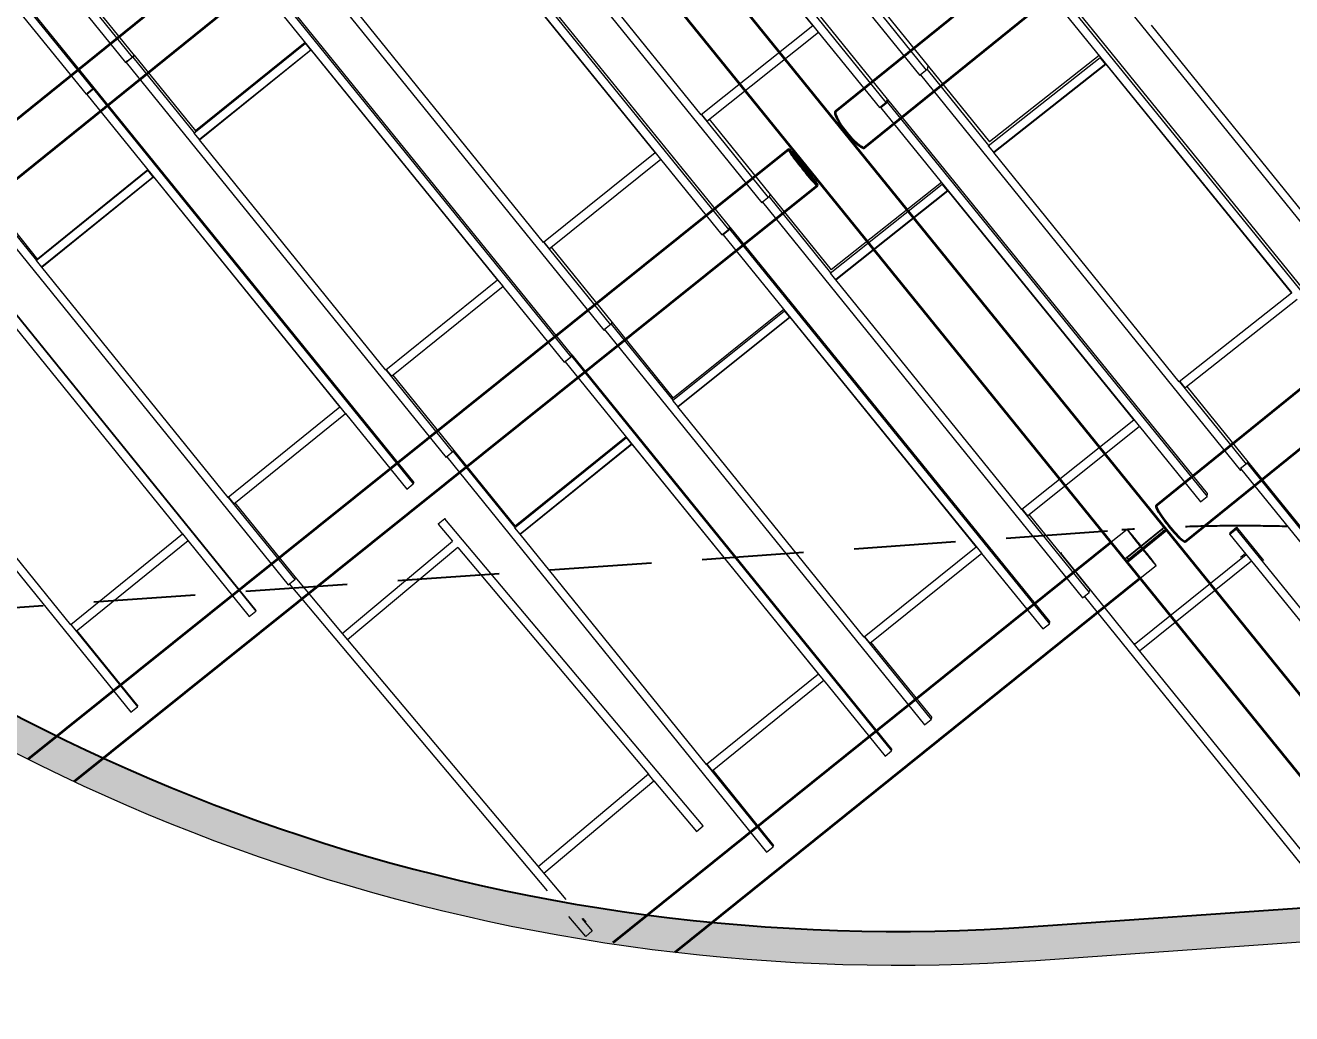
# Model space of a CAD drawing. Header units: millimetres. Extents: x 834681283 to 835686922, y 817551134 to 819407044.
# Drawn here: x 835237800 to 835245276, y 818097788 to 818103624 of the extents above; entities that cross this region are included whole.
import ezdxf
from ezdxf.xclip import XClip

# ---------------------------------------------------------------- set-up
doc = ezdxf.new("R2010")
doc.units = ezdxf.units.MM
doc.header["$LTSCALE"] = 1200
doc.header["$MEASUREMENT"] = 0
doc.header["$XCLIPFRAME"] = 0
for name, pattern in [('P01-MAAN-P-EVA$0$HIDDENX2', [0.75, 0.5, -0.25]), ('P01-MAGP-EVA-GREENERY$0$HIDDEN', [0.375, 0.25, -0.125]), ('P01-MAGP-P-RF$0$P01-MBDR-P-B1$0$FDA(cad v 2007)$0$HIDDENX2', [0.75, 0.5, -0.25]), ('P01-MAGP-P-RF$0$P01_MS_01_N1-FloorPlan-PART2OFUPPERROOFSETTINGOUT$0$BH DASHED2', [3, 2, -1]), ('P01-MAGP-P-RF$0$PHANTOM', [2.5, 1.25, -0.25, 0.25, -0.25, 0.25, -0.25])]:
    doc.linetypes.add(name, pattern=pattern)
doc.layers.get('Defpoints').update_dxf_attribs({"color": 15})
for name, color, linetype, lineweight in [('AR-PLANT_AR_BS_MI_', 9, 'Continuous', 25), ('P01-MAAN-P-EVA$0$AR-DIM_AR_', 4, 'Continuous', 25), ('P01-MAGP-EVA-GREENERY$0$DR-FLD', 8, 'Continuous', 25), ('P01-MAGP-P-RF$0$AR-HATCH_AR_', 253, 'Continuous', 13), ('P01-MAGP-P-RF$0$AR-PLANT_AR_BS_MI_', 4, 'Continuous', 25), ('P01-MAGP-P-RF$0$AR-ROOF_AR_BS_MI_', 3, 'Continuous', 18), ('P01-MAGP-P-RF$0$MMH053__', 253, 'P01-MAGP-P-RF$0$PHANTOM', 40), ('P01-MAGP-P-RF$0$P01_MS_01_N1-FloorPlan-PART2OFUPPERROOFSETTINGOUT$0$S-BEAM', 253, 'Continuous', 35), ('P01-MAGP-P-RF$0$P01_MS_01_N1-FloorPlan-PART2OFUPPERROOFSETTINGOUT$0$S-BEAM-HIDN', 253, 'P01-MAGP-P-RF$0$P01_MS_01_N1-FloorPlan-PART2OFUPPERROOFSETTINGOUT$0$BH DASHED2', 18), ('P01-MAGP-P-RF$0$ROOF MESH HALF TONE$0$A-GLAZ', 253, 'Continuous', 9)]:
    doc.layers.add(name, color=color, linetype=linetype, lineweight=lineweight)
for name, color, linetype in [('P01-MAAN-P-EVA$0$ADA08640', 2, 'Continuous'), ('P01-MAAN-P-EVA$0$HATCH', 9, 'Continuous'), ('P01-MAGP-EVA-GREENERY$0$SURFACE CHANNEL', 8, 'Continuous')]:
    doc.layers.add(name, color=color, linetype=linetype)
doc.styles.add('P01-MAAN-P-EVA$0$ARIAL', font='arial.ttf', dxfattribs={"width": 0.8})
doc.dimstyles.new('P01-MAAN-P-EVA$0$DIM-500', dxfattribs={"dimscale": 400, "dimtxt": 2, "dimasz": 1, "dimexe": 1, "dimexo": 1, "dimgap": 1, "dimtad": 1, "dimdec": 0, "dimrnd": 0.1, "dimdsep": 46, "dimtxsty": 'P01-MAAN-P-EVA$0$ARIAL', "dimblk1": 'P01-MAAN-P-EVA$0$_OBLIQUE', "dimblk2": 'P01-MAAN-P-EVA$0$_OBLIQUE', "dimsah": 1, "dimcen": 5, "dimdle": 1, "dimclrd": 8, "dimclre": 8, "dimclrt": 4, "dimadec": 3, "dimazin": 2, "dimtfac": 1, "dimtdec": 0, "dimtix": 1, "dimtmove": 2, "dimatfit": 0, "dimldrblk": 'P01-MAAN-P-EVA$0$_OBLIQUE', "dimfxl": 1, "dimtolj": 1, "dimarcsym": 0})
pattern_1 = [(3.998948738, (0, 0), (27.2443254035, 65.5595853656), [0, -63.5])]

# ---------------------------------------------------------------- blocks, each defined once
blk = doc.blocks.new('P01-MAGP-P-RF$0$P01_MS_01_N1-FloorPlan-PART2OFUPPERROOFSETTINGOUT$0$Circular Hollow Sections - CHS273x10_PSB97-8441625-PART 2 OF  UPPER ROOF SETTING OUT')
at = {"layer": 'P01-MAGP-P-RF$0$P01_MS_01_N1-FloorPlan-PART2OFUPPERROOFSETTINGOUT$0$S-BEAM'}
for p, q in [((23399.6, 16029), (16334.9, 11082.2)), ((16491.5, 10858.6), (23556.2, 15805.3))]:
    blk.add_line(p, q, dxfattribs=at)
blk.add_ellipse((16413.2, 10970.4), major_axis=(-78.3, 111.8), ratio=0.197687, start_param=0, end_param=3.141593, dxfattribs=at)
blk = doc.blocks.new('P01-MAGP-P-RF$0$P01_MS_01_N1-FloorPlan-PART2OFUPPERROOFSETTINGOUT$0$Circular Hollow Sections - CHS273x10_PSB97-8455372-PART 2 OF  UPPER ROOF SETTING OUT')
at = {"layer": 'P01-MAGP-P-RF$0$P01_MS_01_N1-FloorPlan-PART2OFUPPERROOFSETTINGOUT$0$S-BEAM'}
for p, q in [((14313.4, 13329.5), (10786.4, 10870.4)), ((10942.6, 10646.4), (14469.5, 13105.6))]:
    blk.add_line(p, q, dxfattribs=at)
for centre, major_axis, start_param, end_param in [((14391.5, 13217.5), (-78.1, 112), 0, 3.141593), ((14391.5, 13217.5), (-78.1, 112), 3.141593, 6.283185), ((14391.5, 13217.5), (-72.4, 103.8), 0, 3.141593), ((14391.5, 13217.5), (-72.4, 103.8), 3.141593, 6.283185), ((10864.5, 10758.4), (-78.1, 112), 0, 3.141593)]:
    blk.add_ellipse(centre, major_axis=major_axis, ratio=0.089637, start_param=start_param, end_param=end_param, dxfattribs=at)
blk = doc.blocks.new('P01-MAGP-P-RF$0$P01_MS_01_N1-FloorPlan-PART2OFUPPERROOFSETTINGOUT$0$Circular Hollow Sections - CHS273x10_PSB97-8456478-PART 2 OF  UPPER ROOF SETTING OUT')
at = {"layer": 'P01-MAGP-P-RF$0$P01_MS_01_N1-FloorPlan-PART2OFUPPERROOFSETTINGOUT$0$S-BEAM'}
for p, q in [((21572.4, 11087.2), (18062.3, 8629.4)), ((18218.9, 8405.8), (21729, 10863.6))]:
    blk.add_line(p, q, dxfattribs=at)
for centre, major_axis, start_param, end_param in [((21650.7, 10975.4), (-78.3, 111.8), 0, 3.141593), ((21650.7, 10975.4), (-72.6, 103.6), 0, 3.141593), ((21650.7, 10975.4), (-78.3, 111.8), 5.232125, 6.283185), ((21650.7, 10975.4), (-72.6, 103.6), 5.20414, 6.283185), ((21650.7, 10975.4), (-72.6, 103.6), 3.141593, 4.220638), ((21650.7, 10975.4), (-78.3, 111.8), 3.141593, 4.192653), ((18140.6, 8517.6), (-78.3, 111.8), 0, 3.141593)]:
    blk.add_ellipse(centre, major_axis=major_axis, ratio=0.132164, start_param=start_param, end_param=end_param, dxfattribs=at)
at = {"layer": 'P01-MAGP-P-RF$0$P01_MS_01_N1-FloorPlan-PART2OFUPPERROOFSETTINGOUT$0$S-BEAM-HIDN'}
for major_axis, start_param, end_param in [((-78.3, 111.8), 4.196288, 5.22849), ((-72.6, 103.6), 4.224694, 5.200084)]:
    blk.add_ellipse((21650.7, 10975.4), major_axis=major_axis, ratio=0.132164, start_param=start_param, end_param=end_param, dxfattribs=at)
blk = doc.blocks.new('P01-MAGP-P-RF$0$ROOF MESH HALF TONE')
at = {"layer": 'P01-MAGP-P-RF$0$ROOF MESH HALF TONE$0$A-GLAZ', "lineweight": 5}
for p, q in [((10454, 14122.6), (12174.4, 11664.8)), ((11979.1, 11528), (10258.3, 13985.4)), ((10208.1, 13950.5), (11928.9, 11493.1)), ((10248.9, 13979.1), (11969.7, 11521.7)), ((15125.8, 13722.1), (16846, 11260.6)), ((14873.6, 13542.2), (16236.6, 11598.9)), ((14914.4, 13570.3), (16635.7, 11116)), ((16646.6, 11134.7), (14925.4, 13589)), ((14143.3, 13036), (15863.5, 10575.3)), ((15233.6, 13026), (16236.3, 11596.3)), ((13893.7, 12859), (15256.1, 10915.6)), ((13934.5, 12887.2), (15655.7, 10432.1)), ((15664.9, 10447.1), (13943.6, 12902.2)), ((15542.1, 11118.4), (14541, 12550.5)), ((13160.9, 12350), (14881.2, 9890.1)), ((14252.7, 12344.5), (15256, 10913.4)), ((11856.8, 12205.2), (12215.1, 11693.3)), ((12953.8, 12203.5), (14675, 9747.6)), ((14682.7, 9759.2), (12961.5, 12215)), ((11898.5, 12173.4), (12228.2, 11702.4)), ((12912.9, 12175), (14275.1, 10231.5)), ((17832.9, 11950.4), (19554.5, 9486.2)), ((14561.3, 10431.8), (13559.1, 11864.8)), ((19350.6, 9367.2), (17630.6, 11819)), ((16524.7, 11806.5), (16886.1, 11289.3)), ((16572.1, 11779.9), (16900.6, 11309.9)), ((17583.7, 11769), (18944.9, 9828.6)), ((17624.7, 11797), (19344.7, 9345.1)), ((12174.4, 11664.8), (12215.1, 11693.3)), ((12219.4, 11692.4), (12178.5, 11663.9)), ((12178.5, 11663.9), (12185.7, 11672.8)), ((12178.5, 11663.9), (13898.8, 9204.8)), ((12185.2, 11672.2), (12178.8, 11667.9)), ((12215.1, 11693.3), (12226.6, 11701.3)), ((12227.9, 11702.8), (12219.4, 11692.4)), ((12219.4, 11692.4), (12549.2, 11221)), ((12227.9, 11702.8), (12557.3, 11231.9)), ((12548, 11220.1), (13242.2, 11702.9)), ((13240.8, 11707.3), (12557.2, 11231.9)), ((13272, 11662.7), (12577.8, 11180)), ((13270.9, 11662), (13242.2, 11702.9)), ((13272, 11662.7), (13271.3, 11661.8)), ((12577.1, 11179.1), (13271.3, 11661.8)), ((13271.3, 11661.8), (14275, 10229.7)), ((16236.3, 11596.3), (15542.1, 11118.4)), ((16237.2, 11597.9), (16236.3, 11596.3)), ((16237.2, 11597.9), (16236.6, 11598.8)), ((16267.1, 11557.9), (16238.5, 11598.8)), ((11928.9, 11493.1), (11969.7, 11521.7)), ((11973.7, 11519.9), (11932.8, 11491.3)), ((11979.1, 11528), (11938.3, 11499.4)), ((11938.5, 11499.2), (11979.4, 11527.7)), ((11969.7, 11521.7), (11979.1, 11528)), ((11979.4, 11527.7), (11973.7, 11519.9)), ((11973.7, 11519.9), (13694.8, 9063.3)), ((13700.5, 9071.2), (11979.4, 11527.7)), ((15573, 11079.9), (16267.1, 11557.9)), ((16265.9, 11557), (16594.9, 11087.9)), ((11938.3, 11499.4), (11930.7, 11494.3)), ((11932.8, 11491.3), (11938.5, 11499.2)), ((11932.8, 11491.3), (13294.7, 9547.4)), ((19228.1, 10036.4), (18232.1, 11462)), ((16891.2, 11292.7), (16850.2, 11264.8)), ((16898.2, 11313.2), (16891.2, 11292.7)), ((16891.2, 11292.7), (17221.9, 10819.6)), ((16900.6, 11309.8), (17228.3, 10840.9)), ((17220.1, 10818.4), (17916.3, 11291.6)), ((17909.9, 11304.1), (17228.3, 10840.8)), ((17944.8, 11250.8), (17916.3, 11291.6)), ((12548, 11220.1), (12576.7, 11179.2)), ((16846, 11260.6), (16850.8, 11263.9)), ((16850.2, 11264.8), (18571.7, 8801.6)), ((17249.8, 10777), (17945.9, 11250.1)), ((17946.4, 11251.9), (17250.4, 10778.8)), ((17946.4, 11251.9), (17945.9, 11250.1)), ((17945.9, 11250.1), (18945.3, 9825.5)), ((12576.7, 11179.2), (12577.8, 11180)), ((12577.1, 11179.1), (12577.8, 11180)), ((13579.9, 9745.6), (12577.1, 11179.1)), ((15543.8, 11119), (15903.8, 10604.1)), ((15544.7, 11120.2), (15573, 11079.9)), ((15588, 11090.3), (15916.1, 10620.9)), ((16594.9, 11087.9), (16635.7, 11116)), ((16644.3, 11114.8), (16603.3, 11086.5)), ((16603.3, 11086.5), (16605.4, 11095.2)), ((16603.3, 11086.5), (17964.3, 9145.7)), ((16635.7, 11116), (16646.6, 11134.7)), ((16643, 11128.5), (16648.6, 11132.4)), ((16648.6, 11132.4), (16644.3, 11114.8)), ((16644.3, 11114.8), (18364.4, 8661.7)), ((18368.8, 8679.3), (16648.6, 11132.4)), ((11237.8, 11006.7), (11567.7, 10535.2)), ((11244.1, 11013.6), (11575.2, 10540.5)), ((11566.7, 10534.6), (12261.8, 11019.8)), ((12261.2, 11022.6), (11573.7, 10542.6)), ((12290.4, 10978.9), (12261.8, 11019.8)), ((11196.8, 10978.1), (12917.3, 8519.8)), ((11595.8, 10493.7), (12290.9, 10978.9)), ((12291.4, 10979.5), (11596.3, 10494.3)), ((12291.4, 10979.5), (12290.9, 10978.9)), ((12290.9, 10978.9), (13294.7, 9546)), ((15256.8, 10914.6), (15256.2, 10915.5)), ((15286.7, 10874.6), (15258, 10915.5)), ((12718.5, 8383.1), (10997.2, 10840.4)), ((15256, 10913.4), (14561.3, 10431.8)), ((14591.9, 10393), (15286.7, 10874.6)), ((15256.8, 10914.6), (15256, 10913.4)), ((15285.5, 10873.7), (15614.9, 10403.9)), ((10953.6, 10807.8), (12315.7, 8863.2)), ((10994.5, 10836.5), (12715.8, 8379.2)), ((17220.1, 10818.4), (17248.6, 10777.6)), ((17248.6, 10777.6), (17250.3, 10778.8)), ((17249.8, 10777), (17250.4, 10778.8)), ((18248.1, 9348.6), (17249.8, 10777)), ((15914.2, 10623.5), (15908.8, 10607.5)), ((15916.1, 10620.9), (16244.4, 10151.3)), ((16929.2, 10621.8), (16244.3, 10151.3)), ((15863.5, 10575.3), (15868.3, 10578.6)), ((15908.8, 10607.5), (15867.8, 10579.3)), ((15867.8, 10579.3), (17589.2, 8117.3)), ((15908.8, 10607.5), (16239.5, 10134.5)), ((16237.7, 10133.3), (16933.9, 10611.7)), ((16267.6, 10092.2), (16963.7, 10570.5)), ((16964.1, 10571.9), (16268, 10093.7)), ((16962.5, 10570.8), (16933.9, 10611.7)), ((16964.1, 10571.9), (16963.7, 10570.5)), ((16963.7, 10570.5), (17964.8, 9142.9)), ((11566.7, 10534.6), (11595.4, 10493.6)), ((11595.4, 10493.6), (11596.3, 10494.3)), ((11595.8, 10493.7), (11596.3, 10494.3)), ((12599.1, 9060), (11595.8, 10493.7)), ((14562.7, 10432.1), (14921.6, 9919)), ((14563.6, 10433.4), (14591.9, 10393)), ((14603.9, 10401.3), (14932, 9932.2)), ((15614.9, 10403.9), (15655.7, 10432.1)), ((15663.3, 10432.1), (15622.3, 10403.7)), ((15622.3, 10403.7), (15623.8, 10410)), ((15622.3, 10403.7), (16983.2, 8462.2)), ((15655.7, 10432.1), (15664.9, 10447.1)), ((15662, 10442.4), (15666.3, 10445.4)), ((15666.3, 10445.4), (15663.3, 10432.1)), ((15663.3, 10432.1), (17383.6, 7977.9)), ((17386.6, 7991.2), (15666.3, 10445.4)), ((10216.6, 10292.6), (11937.5, 7834.9)), ((11311.9, 10295.7), (12315.8, 8862.5)), ((14275, 10229.7), (13579.9, 9745.6)), ((13610.4, 9706.4), (14305.6, 10190.5)), ((14275.7, 10230.6), (14275, 10229.7)), ((14275.7, 10230.6), (14275.1, 10231.4)), ((14305.6, 10190.5), (14276.9, 10231.4)), ((14304.4, 10189.7), (14634.2, 9719.2)), ((16237.7, 10133.3), (16266.3, 10092.5)), ((16266.3, 10092.5), (16268, 10093.6)), ((16267.6, 10092.2), (16268, 10093.7)), ((17267.8, 8661.7), (16267.6, 10092.2)), ((14881.2, 9890.1), (14885.9, 9893.4)), ((14926.4, 9922.4), (14885.5, 9894)), ((14885.5, 9894), (16606.7, 7433.2)), ((14930.6, 9934.1), (14926.4, 9922.4)), ((14926.4, 9922.4), (15257.1, 9449.6)), ((14931.9, 9932.2), (15260.7, 9462.1)), ((15255.4, 9448.4), (15951.6, 9930.6)), ((15948.4, 9938.5), (15260.6, 9462.1)), ((15285.4, 9407.7), (15981.5, 9889.8)), ((15981.8, 9890.9), (15285.7, 9408.7)), ((15980.2, 9889.7), (15951.6, 9930.6)), ((15981.8, 9890.9), (15981.5, 9889.8)), ((15981.5, 9889.8), (16983.8, 8459.9)), ((11619.7, 8375.2), (10616, 9808.7)), ((18945.3, 9825.5), (18248.1, 9348.6)), ((18945.9, 9827.3), (18945, 9828.6)), ((18945.9, 9827.3), (18945.3, 9825.5)), ((13581.2, 9745.7), (13939.2, 9234)), ((13581.9, 9747), (13610.4, 9706.4)), ((14634.2, 9719.2), (14675, 9747.6)), ((14681.6, 9748.8), (14640.6, 9720.2)), ((14640.6, 9720.2), (14641.5, 9724.3)), ((14640.6, 9720.2), (16001.5, 7778.2)), ((14675, 9747.6), (14682.7, 9759.2)), ((14680.5, 9755.9), (14683.7, 9758.1)), ((14683.7, 9758.1), (14681.6, 9748.8)), ((14681.6, 9748.8), (16402.1, 7293.5)), ((16404.2, 7302.8), (14683.7, 9758.1)), ((18278.8, 9310.8), (18976.1, 9787.7)), ((13619.9, 9713), (13948.2, 9243.7)), ((13294.7, 9546), (12599.1, 9060)), ((12629.2, 9020.4), (13324.9, 9506.4)), ((13295.3, 9546.6), (13294.7, 9546)), ((13295.3, 9546.6), (13294.8, 9547.4)), ((13324.9, 9506.4), (13296.2, 9547.3)), ((13323.9, 9505.7), (13653.9, 9034.8)), ((15255.4, 9448.4), (15284, 9407.6)), ((15282.8, 9413), (15285.7, 9408.7)), ((15284, 9407.6), (15285.7, 9408.7)), ((15285.4, 9407.7), (15285.7, 9408.7)), ((16287.1, 7975.6), (15285.4, 9407.7)), ((18249.6, 9349.1), (18607.3, 8837.3)), ((18250.9, 9350.5), (18278.8, 9310.8)), ((18291.6, 9319.5), (18619.7, 8850)), ((13898.8, 9204.8), (13903.5, 9208.1)), ((13944, 9237.3), (13903, 9208.8)), ((13903, 9208.8), (15624.1, 6749)), ((13947.2, 9245), (13944, 9237.3)), ((13944, 9237.3), (14274.6, 8764.8)), ((13948.1, 9243.7), (14275.7, 8775.4)), ((14272.8, 8763.6), (14968.9, 9248.4)), ((14967.4, 9253.9), (14277.2, 8773.2)), ((14303, 8723.2), (14998.9, 9207.8)), ((14999.2, 9208.6), (14303.2, 8723.9)), ((14997.5, 9207.4), (14968.9, 9248.4)), ((14999.2, 9208.6), (14998.9, 9207.8)), ((14998.9, 9207.8), (16002.2, 7776.2)), ((17964.8, 9142.9), (17267.8, 8661.7)), ((17965.2, 9144.4), (17964.3, 9145.6)), ((17965.2, 9144.4), (17964.8, 9142.9)), ((17995.5, 9104.7), (17966.9, 9145.5)), ((12600.1, 9059.9), (12958.2, 8548.3)), ((12600.7, 9061.1), (12629.2, 9020.4)), ((13653.9, 9034.8), (13694.8, 9063.3)), ((13694.8, 9063.3), (13700.5, 9071.2)), ((17298.5, 8623.4), (17995.5, 9104.7)), ((17994.5, 9102.5), (18323.4, 8633.5)), ((12635.8, 9024.9), (12958.4, 8563.9)), ((12315.8, 8862.5), (11619.7, 8375.2)), ((11649.3, 8335), (12345.4, 8822.2)), ((12316.1, 8862.8), (12315.8, 8863.2)), ((12316.1, 8862.8), (12315.8, 8862.5)), ((12345.4, 8822.2), (12316.7, 8863.2)), ((12344.8, 8821.8), (12674.9, 8350.5)), ((13865.7, 8844.9), (13825.3, 8815.5)), ((13866.6, 8848), (13865.7, 8844.9)), ((15260.9, 6929.4), (13865.7, 8844.9)), ((18607.3, 8837.3), (18573.5, 8813.9)), ((18614.5, 8842.3), (18609.1, 8838.6)), ((18616.5, 8854.6), (18614.5, 8842.3)), ((18614.5, 8842.3), (18946.7, 8367.3)), ((18619.7, 8849.9), (18947.7, 8380.9)), ((13825.3, 8815.5), (13826.2, 8818.6)), ((13825.3, 8815.5), (13901.5, 8710.9)), ((14272.8, 8763.6), (14301.5, 8722.7)), ((18571.7, 8801.6), (18578.8, 8806.4)), ((18573.5, 8813.9), (20296.1, 6350.2)), ((13214.6, 8211.8), (13901.5, 8710.9)), ((14301.5, 8722.7), (14303.2, 8723.9)), ((14303, 8723.2), (14303.2, 8723.9)), ((15305.7, 7290), (14303, 8723.2)), ((18364.4, 8661.7), (18368.8, 8679.3)), ((13931, 8670.5), (13244, 8171.4)), ((13931, 8670.5), (14960.9, 7256.4)), ((17269.2, 8661.8), (17630.1, 8145.5)), ((17270.4, 8663.5), (17298.5, 8623.4)), ((17308, 8630), (17635.6, 8161.5)), ((18323.4, 8633.5), (18364.4, 8661.7)), ((12917.3, 8519.8), (12958.2, 8548.3)), ((14317.2, 6611.9), (12924.9, 8525.1)), ((12958.2, 8548.3), (12964.5, 8555.2)), ((12958.5, 8563.8), (13214.6, 8211.8)), ((16983.8, 8459.9), (16287.1, 7975.6)), ((16984.1, 8460.9), (16983.2, 8462.2)), ((16984.1, 8460.9), (16983.8, 8459.9)), ((17014.4, 8421.2), (16985.8, 8462.1)), ((18524.6, 8458.2), (18483.6, 8429.7)), ((18484.7, 8440.2), (18525.7, 8468.8)), ((18525.7, 8468.8), (18524.6, 8458.2)), ((19885.2, 6516.3), (18524.6, 8458.2)), ((18525.7, 8468.8), (18671.1, 8261.3)), ((11620.1, 8375.4), (11978.4, 7863.6)), ((11620.7, 8375.8), (11649.3, 8335)), ((12674.9, 8350.5), (12715.8, 8379.2)), ((12715.8, 8379.2), (12718.5, 8383.1)), ((16317.7, 7936.9), (17014.4, 8421.2)), ((17012.8, 8420.1), (17342.6, 7949.5)), ((17483, 8392.9), (17480.7, 8384)), ((17480.7, 8384), (17874.7, 7820.8)), ((18483.6, 8429.7), (18484.7, 8440.2)), ((18483.6, 8429.7), (19602.2, 6833.2)), ((11652.3, 8337.1), (11981.5, 7866.9)), ((17874.6, 7820.8), (18571, 8305)), ((18567, 8310.7), (18536.9, 8289.8)), ((18599.6, 8264.1), (17903.3, 7779.9)), ((13214.6, 8211.8), (13244, 8171.4)), ((13244.1, 8171.4), (14422.5, 6552.1)), ((17630.1, 8145.5), (17635.6, 8161.5)), ((17589.2, 8117.3), (17630.1, 8145.5)), ((18975.5, 6160.2), (17600.7, 8125.3)), ((16288.4, 7975.3), (16647.7, 7461.6)), ((16289.4, 7977.2), (16317.7, 7936.9)), ((16324.3, 7941.5), (16651.8, 7473.3)), ((17342.6, 7949.5), (17383.6, 7977.9)), ((17383.6, 7977.9), (17386.6, 7991.2)), ((11937.5, 7834.9), (11978.4, 7863.6)), ((11978.4, 7863.6), (11981.5, 7866.9)), ((16002.2, 7776.2), (15305.7, 7290)), ((16002.4, 7776.9), (16001.5, 7778.2)), ((16002.4, 7776.9), (16002.2, 7776.2)), ((16032.8, 7737.2), (16004.1, 7778.1)), ((17876.8, 7827.6), (17874.6, 7820.9)), ((17874.6, 7820.8), (17903.3, 7779.9)), ((17903.3, 7779.9), (19050.1, 6140.7)), ((15336.3, 7250.9), (16032.8, 7737.2)), ((16031.1, 7736), (16361.1, 7265)), ((16606.7, 7433.2), (16647.7, 7461.6)), ((16647.7, 7461.6), (16651.8, 7473.3)), ((14960.9, 7256.4), (14273.7, 6756.6)), ((14990.3, 7216), (14960.9, 7256.4)), ((15306.9, 7289.4), (15665, 6777.6)), ((15307.9, 7291.5), (15336.3, 7250.9)), ((15340.4, 7253.8), (15668.3, 6785.2)), ((16361.1, 7265), (16402.1, 7293.5)), ((16402.1, 7293.5), (16404.2, 7302.8)), ((14303.1, 6716.2), (14990.3, 7216)), ((14990.3, 7216), (15220.5, 6900)), ((15220.5, 6900), (15260.9, 6929.4)), ((15624.1, 6749), (15665, 6777.6)), ((15665, 6777.6), (15668.3, 6785.2)), ((14524.4, 6327.2), (14433.7, 6451.8)), ((14508.4, 6434.1), (14564.9, 6356.5)), ((14515.4, 6432.5), (14530.7, 6411.6)), ((14524.4, 6327.2), (14564.9, 6356.5))]:
    blk.add_line(p, q, dxfattribs=at)
blk = doc.blocks.new('P01-MAGP-P-RF')
at = {"layer": 'P01-MAGP-P-RF$0$AR-HATCH_AR_'}
h = blk.add_hatch(dxfattribs=at)
h.set_pattern_fill('DOTS', color=256, scale=40, style=0)
h.set_pattern_definition(pattern_1)
edge = h.paths.add_edge_path()
edge.add_arc((835242962.9, 818109574.6), 11300, 183.99897, 273.99897)
edge.add_line((835243751, 818098302.1), (835250334.9, 818098762.3))
edge.add_line((835250334.9, 818098762.3), (835250348.9, 818098562.8))
edge.add_line((835250348.9, 818098562.8), (835243764.9, 818098102.6))
edge.add_arc((835242962.9, 818109574.6), 11500, 183.99897, 273.99897, ccw=False)
edge.add_line((835231490.9, 818108772.6), (835231690.4, 818108786.5))
h = blk.add_hatch(dxfattribs=at)
h.set_pattern_fill('DOTS', color=256, scale=40, style=0)
h.set_pattern_definition(pattern_1)
edge = h.paths.add_edge_path()
edge.add_arc((835242962.9, 818109574.6), 13500, 183.99897, 273.99897)
edge.add_line((835243904.4, 818096107.4), (835250488.3, 818096567.7))
edge.add_line((835250488.3, 818096567.7), (835250498.8, 818096418.1))
edge.add_line((835250498.8, 818096418.1), (835243914.8, 818095957.8))
edge.add_arc((835242962.9, 818109574.6), 13650, 183.99909, 273.99892, ccw=False)
edge.add_line((835229346.1, 818108622.6), (835229495.8, 818108633.1))
at = {"layer": 'P01-MAGP-P-RF$0$AR-PLANT_AR_BS_MI_'}
blk.add_line((835243751, 818098302.1), (835250334.9, 818098762.3), dxfattribs=at)
at = {"layer": 'P01-MAGP-P-RF$0$AR-PLANT_AR_BS_MI_', "lineweight": 13}
blk.add_lwpolyline([(835319975.4, 818155651.1, 0.520567), (835304582.7, 818174660.3), (835238734.7, 818170056.9, 0.414214), (835224882.2, 818154122.1), (835228069.3, 818108533.4, 0.414214), (835244004.1, 818094680.9), (835289068.1, 818097831.3, 0.315299), (835307727.6, 818112940.9)], format="xyb", close=True, dxfattribs=at)
at = {"layer": 'P01-MAGP-P-RF$0$AR-PLANT_AR_BS_MI_'}
for radius, start, end in [(11300, 183.99897, 273.99897), (13650, 183.99909, 273.99892)]:
    blk.add_arc((835242962.9, 818109574.6), radius, start, end, dxfattribs=at)
at = {"layer": 'P01-MAGP-P-RF$0$AR-ROOF_AR_BS_MI_', "linetype": 'P01-MAGP-P-RF$0$P01-MBDR-P-B1$0$FDA(cad v 2007)$0$HIDDENX2'}
blk.add_lwpolyline([(835319139.1, 818155890.9, 0.520567), (835304643.3, 818173792.4), (835238795.3, 818169189.1, 0.414214), (835225750.1, 818154182.8), (835228937.1, 818108594, 0.414214), (835243943.4, 818095548.8), (835289007.5, 818098699.2, 0.315299), (835306891.3, 818113180.7)], format="xyb", close=True, dxfattribs=at)
at = {"layer": 'P01-MAGP-P-RF$0$AR-ROOF_AR_BS_MI_'}
for points in [[(835318600.8, 818156045.3, 0.520567), (835304682.4, 818173233.8), (835238834.4, 818168630.4, 0.414214), (835226308.7, 818154221.8), (835229495.8, 818108633.1, 0.414214), (835243904.4, 818096107.4), (835288968.4, 818099257.8, 0.315299), (835306353, 818113335)], [(835316678.3, 818156596.6, 0.520567), (835304821.9, 818171238.6), (835238973.9, 818166635.3, 0.414214), (835228303.9, 818154361.3), (835231490.9, 818108772.6, 0.414214), (835243764.9, 818098102.6), (835288828.9, 818101252.9, 0.315299), (835304430.5, 818113886.3)]]:
    blk.add_lwpolyline(points, format="xyb", close=True, dxfattribs=at)
at = {"layer": 'P01-MAGP-P-RF$0$P01_MS_01_N1-FloorPlan-PART2OFUPPERROOFSETTINGOUT$0$S-BEAM'}
for p, q in [((835244536.7, 818100644.7), (835240764.3, 818105303.5)), ((835244303.6, 818100455.9), (835240531.1, 818105114.7)), ((835242306.2, 818102891.4), (835237817, 818099290.1)), ((835238089.1, 818099158.4), (835242477.1, 818102678.4)), ((835246449, 818098283.1), (835244536.7, 818100644.7)), ((835244209.5, 818100572), (835241267.5, 818098205.7)), ((835246078.3, 818098264.3), (835244303.6, 818100455.9)), ((835241635.5, 818098151.4), (835244381.3, 818100359.9))]:
    blk.add_line(p, q, dxfattribs=at)
for major_axis, start_param, end_param in [((-85.4, 106.5), 0, 3.141593), ((-85.4, 106.5), 3.141593, 6.283185), ((-79.2, 98.7), 0, 3.141593), ((-79.2, 98.7), 3.141593, 6.283185)]:
    blk.add_ellipse((835242391.7, 818102784.9), major_axis=major_axis, ratio=0.050261, start_param=start_param, end_param=end_param, dxfattribs=at)
at = {"layer": 'P01-MAGP-P-RF$0$P01_MS_01_N1-FloorPlan-PART2OFUPPERROOFSETTINGOUT$0$S-BEAM-HIDN'}
for p, q in [((835244304.1, 818100648.1), (835244209.6, 818100572.1)), ((835244524.3, 818100660), (835244291.2, 818100471.2)), ((835244300.5, 818100459.7), (835244533.6, 818100648.5)), ((835244303.9, 818100480.9), (835244512.2, 818100649.6)), ((835244539.7, 818100641), (835244306.5, 818100452.3)), ((835244520.9, 818100638.8), (835244312.6, 818100470.2)), ((835244512.2, 818100649.6), (835244520.9, 818100638.8)), ((835244312.6, 818100470.2), (835244303.9, 818100480.9)), ((835244381.4, 818100359.9), (835244475.2, 818100435.4))]:
    blk.add_line(p, q, dxfattribs=at)
for major_axis, start_param, end_param in [((-85.5, 106.4), 0, 3.141593), ((-85.5, 106.4), 3.141593, 6.283185), ((-79.3, 98.6), 0, 3.141593), ((-79.3, 98.6), 3.141593, 6.283185)]:
    blk.add_ellipse((835244389.7, 818100541.7), major_axis=major_axis, ratio=0.022917, start_param=start_param, end_param=end_param, dxfattribs=at)
at = {"layer": 'P01-MAGP-P-RF$0$MMH053__', "rotation": 3.998948738169357}
blk.add_blockref('P01-MAGP-P-RF$0$ROOF MESH HALF TONE', (835227060.7, 818090920.1), dxfattribs=at)
at = {"layer": 'P01-MAGP-P-RF$0$P01_MS_01_N1-FloorPlan-PART2OFUPPERROOFSETTINGOUT$0$S-BEAM', "rotation": 3.998948738169357}
for name in ['P01-MAGP-P-RF$0$P01_MS_01_N1-FloorPlan-PART2OFUPPERROOFSETTINGOUT$0$Circular Hollow Sections - CHS273x10_PSB97-8441625-PART 2 OF  UPPER ROOF SETTING OUT', 'P01-MAGP-P-RF$0$P01_MS_01_N1-FloorPlan-PART2OFUPPERROOFSETTINGOUT$0$Circular Hollow Sections - CHS273x10_PSB97-8455372-PART 2 OF  UPPER ROOF SETTING OUT']:
    blk.add_blockref(name, (835227060.7, 818090920.1), dxfattribs=at)
at = {"layer": 'P01-MAGP-P-RF$0$P01_MS_01_N1-FloorPlan-PART2OFUPPERROOFSETTINGOUT$0$S-BEAM', "linetype": 'P01-MAGP-P-RF$0$P01_MS_01_N1-FloorPlan-PART2OFUPPERROOFSETTINGOUT$0$BH DASHED2', "lineweight": 18, "rotation": 3.998948738169357}
blk.add_blockref('P01-MAGP-P-RF$0$P01_MS_01_N1-FloorPlan-PART2OFUPPERROOFSETTINGOUT$0$Circular Hollow Sections - CHS273x10_PSB97-8456478-PART 2 OF  UPPER ROOF SETTING OUT', (835227060.7, 818090920.1), dxfattribs=at)
blk = doc.blocks.new('P01-MAAN-P-EVA$0$_OBLIQUE')
at = {"color": 0, "linetype": 'ByBlock'}
blk.add_line((-0.5, -0.5), (0.5, 0.5), dxfattribs=at)
blk = doc.blocks.new('*D1572')
at = {"layer": 'Defpoints', "color": 0, "transparency": 16777216}
for p in [(835251533.1, 818098267.1), (835244971.3, 818090668.6), (835245690.1, 818090151.8)]:
    blk.add_point(p, dxfattribs=at)
at = {"layer": 'P01-MAAN-P-EVA$0$AR-DIM_AR_', "color": 8, "lineweight": -2, "transparency": 16777216}
for p, q in [((835251042.8, 818099112.4), (835244737.8, 818090343.8)), ((835251208.3, 818098500.6), (835250484.5, 818099021.1)), ((835245365.3, 818090385.3), (835244646.5, 818090902.1))]:
    blk.add_line(p, q, dxfattribs=at)
at = {"layer": 'P01-MAAN-P-EVA$0$AR-DIM_AR_', "color": 8, "lineweight": -2, "transparency": 16777216, "xscale": 400, "yscale": 400, "zscale": 400}
for p, rotation in [((835250809.3, 818098787.6), 54.28193395442861), ((835244971.3, 818090668.6), 234.2819339544286)]:
    blk.add_blockref('P01-MAAN-P-EVA$0$_OBLIQUE', p, dxfattribs=dict(at, rotation=rotation))
at = {"layer": 'P01-MAAN-P-EVA$0$AR-DIM_AR_', "color": 4, "transparency": 16777216, "insert": (835247233.9, 818095200.1), "char_height": 800, "attachment_point": 5, "rotation": 54.28193, "style": 'P01-MAAN-P-EVA$0$ARIAL'}
blk.add_mtext('\\A1;10000', dxfattribs=at)
blk = doc.blocks.new('P01-MAGP-EVA-GREENERY')
at = {"layer": 'P01-MAGP-EVA-GREENERY$0$DR-FLD'}
for radius in [13000, 13575, 13600]:
    blk.add_arc((835242962.9, 818109574.6), radius, 198.9662, 264.91746, dxfattribs=at)
at = {"layer": 'P01-MAGP-EVA-GREENERY$0$SURFACE CHANNEL', "linetype": 'P01-MAGP-EVA-GREENERY$0$HIDDEN'}
for points in [[(835227298.1, 818161456.5, 0.135042), (835225834.9, 818154188.7), (835229021.9, 818108600, 0.414214), (835243937.5, 818095633.6, 0.414214)], [(835243909.6, 818096032.6, -0.414214), (835229421, 818108627.9), (835226233.9, 818154216.6, -0.135042), (835227655.2, 818161276.4, -0.135042)]]:
    blk.add_lwpolyline(points, format="xyb", dxfattribs=at)
blk = doc.blocks.new('12027_SITE')
at = {"layer": 'Defpoints'}
blk.add_lwpolyline([(835304.58267, 818174.66028), (835238.73467, 818170.05694, 0.4142136), (835224.88222, 818154.12209), (835228.06927, 818108.53336, 0.4142136), (835244.00411, 818094.6809), (835289.06814, 818097.83127, 0.3152987), (835307.72761, 818112.94085), (835319.97543, 818155.65111, 0.5205672), (835304.58267, 818174.66028)], format="xyb", close=True, dxfattribs=at)
blk = doc.blocks.new('P01-MAAN-P-EVA')
at = {"layer": 'P01-MAAN-P-EVA$0$HATCH', "ltscale": 0.1}
h = blk.add_hatch(dxfattribs=at)
h.set_pattern_fill('_USER', color=240, scale=1000, angle=45, pattern_type=0)
h.set_pattern_definition([(45, (0, 0), (-707.1067812, 707.1067812), [])])
edge = h.paths.add_edge_path()
edge.add_arc((835196988.9, 818165277), 4500, 18.1416, 95.30201, ccw=False)
edge.add_line((835201265.2, 818166678.1), (835207845.7, 818146594.5))
edge.add_line((835207845.7, 818146594.5), (835213873.1, 818060376.1))
edge.add_line((835213873.1, 818060376.1), (835249478.8, 818062865.3))
edge.add_line((835249478.8, 818062865.3), (835248374, 818055694))
edge.add_line((835248374, 818055694), (835252895, 818008746))
edge.add_line((835252895, 818008746), (835250408, 818006215))
edge.add_line((835250408, 818006215), (835243261, 818005049))
edge.add_line((835243261, 818005049), (835236208.1, 818004470.2))
edge.add_line((835236208.1, 818004470.2), (835241213, 818020285.1))
edge.add_line((835241213, 818020285.1), (835241220.2, 818039416))
edge.add_line((835241220.2, 818039416), (835229055.7, 818038576))
edge.add_line((835229055.7, 818038576), (835228294.9, 818049593.8))
edge.add_line((835228294.9, 818049593.8), (835229458.6, 818057956.2))
edge.add_line((835229458.6, 818057956.2), (835210625.8, 818056639.6))
edge.add_line((835210625.8, 818056639.6), (835209478.3, 818073053.1))
edge.add_line((835209478.3, 818073053.1), (835194734, 818069578))
edge.add_line((835194734, 818069578), (835179214, 818138785))
edge.add_line((835179214, 818138785), (835191844, 818148372))
edge.add_line((835191844, 818148372), (835202738.6, 818150939.9))
edge.add_line((835202738.6, 818150939.9), (835196573.1, 818169757.7))
at = {"layer": 'P01-MAAN-P-EVA$0$ADA08640', "linetype": 'P01-MAAN-P-EVA$0$HIDDENX2'}
for points in [[(835253991.2, 818162428.7, -0.186873), (835236587.7, 818162759.3, -0.031609), (835233868.6, 818161056.6, 0.294151), (835230740, 818155361.9), (835234612.5, 818099968.8), (835244273.9, 818100644.3)], [(835254970.4, 818090799.6, 0.430919), (835244273.9, 818100644.3)]]:
    blk.add_lwpolyline(points, format="xyb", dxfattribs=at)
at = {"layer": 'P01-MAAN-P-EVA$0$AR-DIM_AR_'}
dim = blk.add_linear_dim(base=(835244971.3, 818090668.6), p1=(835251533.1, 818098267.1), p2=(835245690.1, 818090151.8), angle=54.28193, dimstyle='P01-MAAN-P-EVA$0$DIM-500', dxfattribs=at)
dim.commit()
dim.dimension.update_dxf_attribs({"geometry": '*D1572', "text_midpoint": (835247233.9, 818095200.1)})

msp = doc.modelspace()

# ---------------------------------------------------------------- linework, layer by layer
at = {"layer": 'AR-PLANT_AR_BS_MI_', "lineweight": 13}
msp.add_lwpolyline([(835319975.4, 818155651.1, 0.520567), (835304582.7, 818174660.3), (835238734.7, 818170056.9, 0.414214), (835224882.2, 818154122.1), (835228069.3, 818108533.4, 0.414214), (835244004.1, 818094680.9), (835289068.1, 818097831.3, 0.315299), (835307727.6, 818112940.9)], format="xyb", close=True, dxfattribs=at)

# ---------------------------------------------------------------- block references
ref = msp.add_blockref('12027_SITE', (0, 0), dxfattribs=dict(xscale=1000, yscale=1000, zscale=1000))
XClip(ref).set_block_clipping_path([(835171.4179906907, 818003.0079180738), (835381.5676709538, 818241.1415228392)])
ref = msp.add_blockref('P01-MAGP-EVA-GREENERY', (0, 0))
XClip(ref).set_block_clipping_path([(835304579.1843739748, 818174710.1626656055), (835305796.1658229828, 818174873.3149367571), (835307662.0338196754, 818174689.8070785999), (835310520.3633885384, 818174065.1796945333), (835313081.8681743145, 818173026.5659970045), (835315581.7919986248, 818171259.1109881401), (835317651.2761323452, 818169000.3924677372), (835319046.8494220972, 818167007.0337247849), (835320133.4085228443, 818164236.8954862356), (835320669.2049217224, 818161588.3395450115), (835320843.1778568029, 818158211.3686239719), (835320023.4914252758, 818155637.3225638866), (835307775.6753731966, 818112927.0695824623), (835307486.5656324625, 818111403.7745717764), (835306472.3023188114, 818108849.5676202774), (835303557.4701333046, 818104111.4948183298), (835299124.0129835606, 818101088.6384549141), (835297415.7114913464, 818099718.8653644323), (835294427.9237889051, 818098869.5449544191), (835299696.7221286297, 818083540.2194343805), (835299696.7221286297, 818003007.9180737734), (835381567.6709537506, 818003007.9180737734), (835381567.6709537506, 818241141.5228391886), (835171417.9906907082, 818241141.5228391886), (835171417.9906907082, 818003007.9180737734), (835299646.7221286297, 818003007.9180737734), (835299646.7221286297, 818083531.8665624857), (835294380.619469285, 818098853.34912467), (835289071.624658823, 818097781.3911836147), (835244007.6001352072, 818094631.0239012241), (835243402.3726704121, 818094599.0591453314), (835242636.0318140984, 818094583.6296563148), (835241827.5000405312, 818094619.5304664373), (835240278.7908782959, 818094803.1013474464), (835238615.9808831215, 818095198.6516088247), (835236837.1062445641, 818095894.4355551004), (835235914.8181660175, 818096333.9795084), (835235308.0351868868, 818096662.1879467964), (835233986.3356232643, 818097536.8864938021), (835232722.9095510244, 818098548.7006295919), (835231238.5995907784, 818100145.3524557352), (835230243.8710234165, 818101523.0034087896), (835229459.3735334873, 818102997.1350084543), (835228749.5628561974, 818104567.9919320345), (835228038.0088664293, 818107442.8705242872), (835228019.3892208338, 818108529.8695997), (835224832.3401603699, 818154118.6039062738), (835224786.1936964989, 818154547.7584284544), (835224773.2807815075, 818155026.8918851614), (835224783.5408297777, 818155896.203827858), (835224816.960060358, 818156261.0471076965), (835224880.3945835829, 818156930.3651428223), (835224980.8038678169, 818157693.5020338297), (835225188.099565506, 818158657.4187650681), (835225368.2602261305, 818159369.9037799835), (835225838.1759520769, 818160711.976451993), (835226139.2108690739, 818161405.4137219191), (835226545.7954304218, 818162235.3437660933), (835227243.4511545897, 818163421.3939791918), (835227831.7674248219, 818164241.3849411011), (835228201.1016024351, 818164708.4587804079), (835228901.1138991117, 818165512.9794739485), (835229693.7146910429, 818166280.4427016973), (835231339.2155919075, 818167719.4297661781), (835233198.9440969229, 818168772.0604982376), (835234724.5905447006, 818169505.6878428459), (835236291.5872612, 818169941.2428172827), (835238731.1858590841, 818170106.8148210049)])
msp.add_blockref('P01-MAGP-P-RF', (0, 0))

# ---------------------------------------------------------------- next in the draw order: block references
msp.add_blockref('P01-MAAN-P-EVA', (0, 0))

doc.saveas('drawing.dxf')
